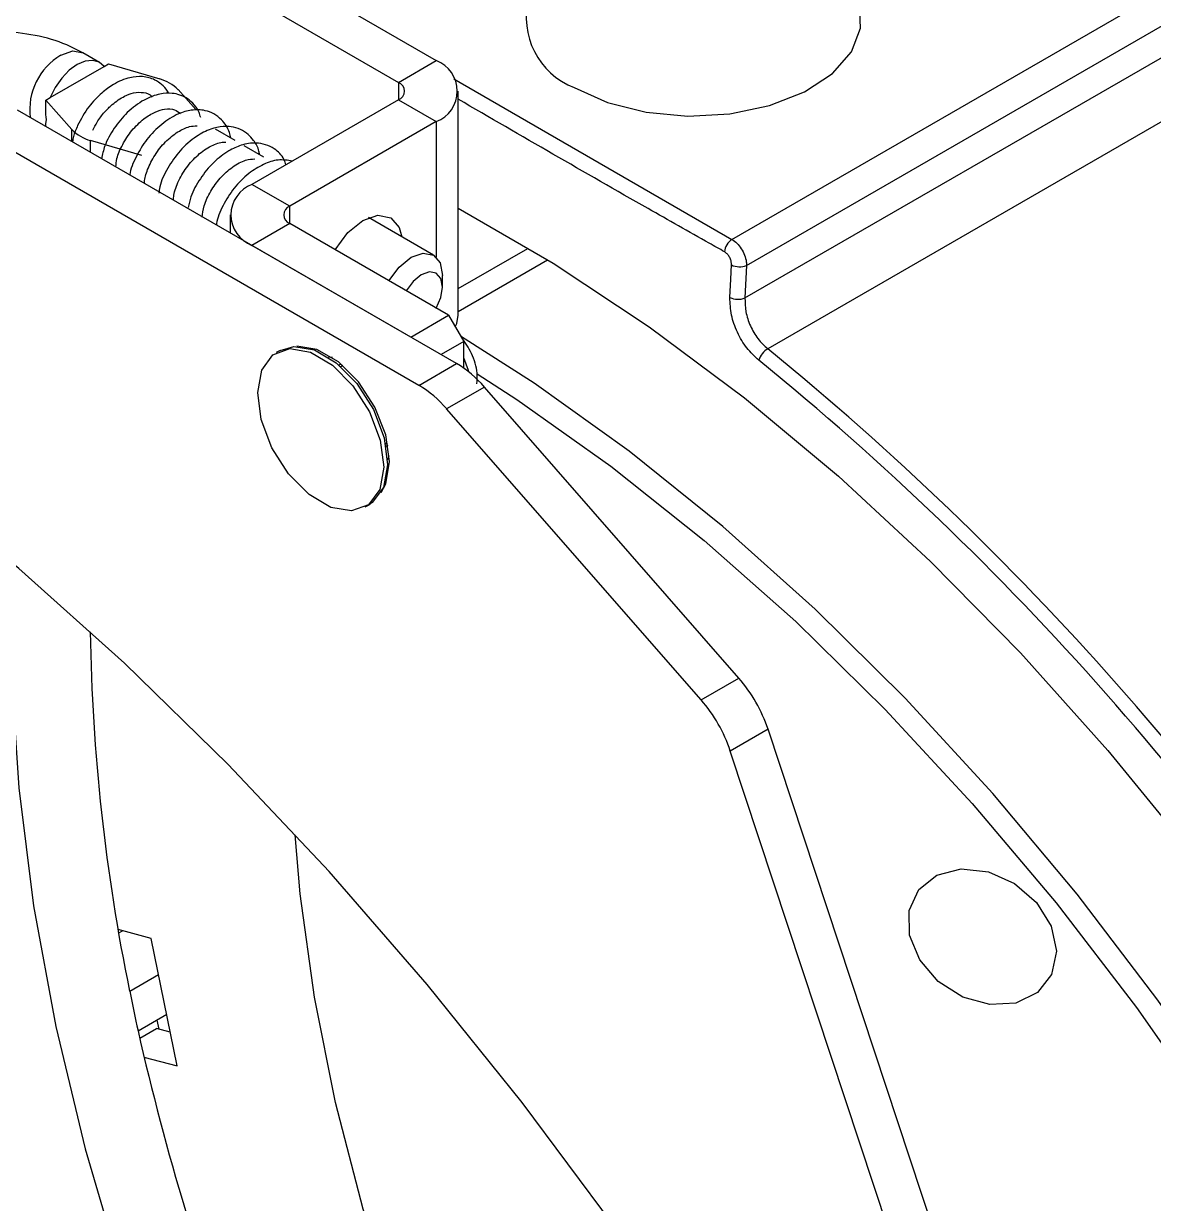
# Model space of a CAD drawing. Extents: x 16.7 to 113.1, y 4.5 to 84.5.
# Drawn here: x 75.951 to 77.536, y 64.513 to 66.168 of the extents above; entities that cross this region are included whole.
import ezdxf

# ---------------------------------------------------------------- set-up
doc = ezdxf.new("R2010")
doc.units = 0
doc.header["$MEASUREMENT"] = 0
doc.layers.add('OBJECT', color=7, linetype='CONTINUOUS')

msp = doc.modelspace()

# ---------------------------------------------------------------- linework, layer by layer
at = {"layer": 'OBJECT'}
for p, q in [((76.9448, 65.8654), (80.0736, 67.6717)), ((76.9652, 65.8289), (80.0049, 67.5837)), ((76.963, 65.7833), (79.9424, 67.5032)), ((79.9781, 67.4342), (76.9949, 65.712)), ((75.3915, 66.7736), (76.53, 66.1164)), ((75.3385, 66.743), (76.4769, 66.0858)), ((76.0575, 66.1139), (76.0345, 66.1271)), ((76.4769, 66.0858), (76.53, 66.1164)), ((75.9885, 66.0645), (76.064, 66.1081)), ((76.064, 66.1081), (76.0705, 66.1118)), ((76.0705, 66.1118), (76.1421, 66.0906)), ((76.4769, 66.0858), (76.4769, 66.0613)), ((76.5545, 66.0907), (76.9448, 65.8654)), ((75.9824, 66.061), (75.9885, 66.0645)), ((76.168, 66.0756), (76.1927, 66.0479)), ((76.5607, 65.7592), (76.5607, 66.0735)), ((76.0187, 66.0196), (75.9824, 66.061)), ((75.9824, 66.0409), (75.9824, 66.061)), ((76.4769, 66.0613), (76.2715, 65.9427)), ((76.4769, 66.0613), (76.53, 66.0307)), ((76.5586, 65.6913), (75.9427, 66.0468)), ((76.5056, 65.6607), (75.8898, 66.0162)), ((75.9824, 66.0239), (75.9824, 66.028)), ((76.0187, 66.0029), (76.0187, 66.0196)), ((76.2478, 66.004), (76.2202, 66.02)), ((76.53, 66.0307), (76.3246, 65.9121)), ((76.53, 66.0307), (76.53, 65.8405)), ((76.1168, 65.9834), (76.0451, 66.0044)), ((76.0451, 65.9877), (76.0451, 66.0044)), ((76.2882, 65.9807), (76.2606, 65.9966)), ((76.3246, 65.9121), (76.2715, 65.9427)), ((76.2408, 65.8998), (76.2408, 65.8747)), ((76.3246, 65.8876), (76.3246, 65.9121)), ((76.3246, 65.8876), (76.2715, 65.857)), ((76.5473, 65.759), (76.3246, 65.8876)), ((76.526, 65.8434), (76.435, 65.896)), ((76.4943, 65.7284), (76.2715, 65.857)), ((76.5607, 65.7966), (76.6584, 65.8529)), ((76.6861, 65.8363), (76.5607, 65.7639)), ((76.9652, 65.8289), (76.963, 65.7833)), ((76.5389, 65.7985), (76.5389, 65.8148)), ((76.4943, 65.7284), (76.5473, 65.759)), ((76.5473, 65.759), (76.5685, 65.7223)), ((76.5685, 65.7223), (76.5367, 65.7039)), ((76.5685, 65.6849), (76.5685, 65.7223)), ((76.3109, 65.7097), (76.3055, 65.7066)), ((76.3935, 65.6892), (76.3959, 65.6911)), ((76.3991, 65.6884), (76.3962, 65.6868)), ((76.5056, 65.6607), (76.5586, 65.6913)), ((76.5975, 65.6583), (76.5446, 65.6277)), ((76.9544, 65.2499), (76.5975, 65.6583)), ((76.9014, 65.2193), (76.5446, 65.6277)), ((76.4587, 65.5785), (76.4616, 65.5802)), ((76.4623, 65.5761), (76.4594, 65.5749)), ((76.4305, 65.4901), (76.4358, 65.4932)), ((76.9014, 65.2193), (76.9544, 65.2499)), ((76.9954, 65.1782), (76.9424, 65.1476)), ((77.3222, 64.1894), (76.9954, 65.1782)), ((77.2692, 64.1588), (76.9424, 65.1476)), ((76.1301, 64.8847), (76.0838, 64.8971)), ((76.0846, 64.8924), (76.0899, 64.8954)), ((76.1667, 64.7058), (76.1301, 64.8847)), ((76.1, 64.8105), (76.1405, 64.8339)), ((76.1117, 64.755), (76.1519, 64.7782)), ((76.114, 64.7446), (76.1375, 64.7582)), ((76.157, 64.753), (76.1375, 64.7582)), ((76.138, 64.7702), (76.141, 64.7573)), ((76.12, 64.7183), (76.1667, 64.7058))]:
    msp.add_line(p, q, dxfattribs=at)
at = {"layer": 'OBJECT', "flags": 128}
for points in [[(76.7235, 66.0784), (76.7702, 66.0575), (76.8245, 66.0439), (76.883, 66.0386), (76.9418, 66.0418), (76.9975, 66.0533), (77.0464, 66.0725), (77.0856, 66.0981), (77.1124, 66.1286), (77.1253, 66.1619), (77.1235, 66.196), (77.1209, 66.204)], [(76.064, 66.1081), (76.057, 66.1142), (76.0479, 66.1167), (76.0375, 66.1156), (76.0263, 66.1108), (76.0151, 66.1027), (76.0046, 66.0917), (75.9956, 66.0787), (75.9885, 66.0645)], [(76.0033, 66.1241), (76.0202, 66.1299), (76.0346, 66.1271), (76.0346, 66.1271)], [(76.3881, 65.8509), (76.406, 65.875), (76.4271, 65.8921), (76.4482, 65.8994), (76.4661, 65.8959), (76.478, 65.8822), (76.4817, 65.869)], [(76.5607, 65.9092), (76.6942, 65.8321), (76.8288, 65.743), (76.9624, 65.6432), (77.0942, 65.5332), (77.2235, 65.4137), (77.3497, 65.2852), (77.4719, 65.1485), (77.5897, 65.0043), (77.7024, 64.8533), (77.8093, 64.6963)], [(76.4635, 65.8074), (76.4778, 65.8267), (76.4947, 65.8404)], [(76.4947, 65.8404), (76.5117, 65.8462), (76.526, 65.8434), (76.5356, 65.8324), (76.5389, 65.8148)], [(76.5089, 65.8159), (76.4974, 65.8066), (76.4876, 65.7934)], [(76.53, 65.7686), (76.5301, 65.7689), (76.5366, 65.7839), (76.5389, 65.7985), (76.5366, 65.8105), (76.5301, 65.818), (76.5204, 65.8199), (76.5089, 65.8159)], [(76.9419, 65.7839), (76.9432, 65.8097), (76.9442, 65.8296)], [(76.5567, 65.7426), (76.5587, 65.7473), (76.5607, 65.7592)], [(77.4914, 63.1495), (77.4899, 63.1534), (77.411, 63.3512), (77.3238, 63.5477), (77.2288, 63.742), (77.1263, 63.9334), (77.0168, 64.1211), (76.9007, 64.3044), (76.7784, 64.4825), (76.6504, 64.6546), (76.5173, 64.8202), (76.3796, 64.9785), (76.2379, 65.1289), (76.0927, 65.2708), (75.9445, 65.4036), (75.7941, 65.5268), (75.642, 65.6398), (75.5242, 65.7196)], [(78.2429, 63.2897), (78.1988, 63.4615), (78.1454, 63.6345), (78.083, 63.8077), (78.012, 63.9801), (77.9326, 64.1508), (77.8455, 64.3189), (77.751, 64.4835), (77.6497, 64.6435), (77.5421, 64.7982), (77.4288, 64.9467), (77.3106, 65.0881), (77.1879, 65.2217), (77.0615, 65.3467), (76.9322, 65.4625), (76.8005, 65.5683), (76.6673, 65.6637), (76.5654, 65.7289)], [(76.2796, 65.6506), (76.2853, 65.6822), (76.301, 65.7036), (76.3248, 65.7123), (76.3537, 65.7073), (76.3844, 65.6891), (76.4132, 65.66), (76.4364, 65.6235), (76.4514, 65.5839), (76.4564, 65.546), (76.4507, 65.5145), (76.435, 65.4931), (76.4113, 65.4844), (76.3823, 65.4894), (76.3516, 65.5075), (76.3229, 65.5366), (76.2996, 65.5732), (76.2846, 65.6128), (76.2796, 65.6506)], [(76.3109, 65.7097), (76.3301, 65.7154), (76.3591, 65.7104), (76.3898, 65.6922), (76.4185, 65.6631), (76.4418, 65.6266), (76.4568, 65.587), (76.4617, 65.5491), (76.456, 65.5176), (76.4403, 65.4962), (76.4358, 65.4932)], [(76.4643, 65.5539), (76.4591, 65.5911), (76.444, 65.6299), (76.421, 65.6655), (76.3927, 65.6937), (76.3626, 65.7111), (76.3343, 65.7155), (76.3343, 65.7155)], [(76.3843, 65.6998), (76.3825, 65.7), (76.3787, 65.7002)], [(76.5756, 65.6795), (76.5751, 65.6815), (76.5685, 65.6991)], [(76.5872, 65.6767), (76.6429, 65.6407), (76.7751, 65.5472), (76.9058, 65.4432), (77.0343, 65.3292), (77.1599, 65.206), (77.2819, 65.0741), (77.3995, 64.9345), (77.5121, 64.7877), (77.6192, 64.6347), (77.72, 64.4762), (77.8141, 64.3133), (77.9009, 64.1467), (77.9799, 63.9775), (78.0507, 63.8066), (78.1128, 63.6348), (78.166, 63.4633), (78.21, 63.2929)], [(76.4526, 65.5105), (76.4591, 65.5227), (76.4643, 65.5539)], [(76.4616, 65.5566), (76.4633, 65.56), (76.464, 65.5617)], [(75.9339, 65.4127), (75.9339, 65.2572), (75.9444, 65.0962), (75.9652, 64.9306), (75.9963, 64.7613), (76.0375, 64.5896), (76.0885, 64.4162), (76.149, 64.2424), (76.2187, 64.0692), (76.2972, 63.8976), (76.3839, 63.7286)], [(77.4914, 62.9117), (77.474, 62.925), (77.3596, 63.0195), (77.2477, 63.1237), (77.1391, 63.2368), (77.0345, 63.358), (76.9349, 63.4864), (76.8408, 63.6211), (76.7529, 63.7611), (76.6719, 63.9054), (76.5984, 64.053), (76.5329, 64.2028), (76.4758, 64.3538), (76.4276, 64.5048), (76.3886, 64.6547), (76.3591, 64.8025), (76.3393, 64.9472), (76.3323, 65.0301)], [(77.3719, 64.9351), (77.3924, 64.9019), (77.3998, 64.8668), (77.3932, 64.8343), (77.3734, 64.809), (77.3432, 64.7941), (77.3065, 64.7918), (77.2685, 64.8023), (77.2341, 64.8243), (77.2081, 64.8546), (77.1939, 64.8894), (77.1935, 64.9238), (77.2069, 64.9532), (77.2323, 64.9736), (77.2664, 64.9824), (77.3044, 64.9782), (77.3412, 64.9617), (77.3719, 64.9351)]]:
    msp.add_lwpolyline(points, dxfattribs=at)
at = {"layer": 'OBJECT'}
for centre, radius, start, end in [((76.7618, 66.1767), 0.1055, 165.0224, 248.7188), ((76.0496, 66.0469), 0.0899, 120.9716, 186.5641), ((76.5137, 66.0735), 0.0458, 290.7832, 69.2165), ((76.1281, 66.0364), 0.0559, 44.4546, 75.5508), ((76.4723, 66.0735), 0.0131, 290.7817, 69.2183), ((76.0588, 66.0585), 0.0559, 224.1523, 255.8531), ((76.2878, 65.8998), 0.0458, 110.7837, 249.2166), ((76.3292, 65.8998), 0.0131, 110.7845, 249.2155), ((76.9578, 65.8458), 0.0236, 123.557, 174.4829), ((76.9554, 65.8527), 0.0257, 244.0469, 292.2861), ((76.9532, 65.8071), 0.0257, 244.0581, 292.2876), ((77.0099, 65.6877), 0.0286, 121.6795, 163.1756), ((74.3903, 62.5103), 4.1273, 32.0168, 50.8709), ((76.4777, 65.5561), 0.1575, 40.4554, 59.1088), ((74.3911, 62.5105), 4.1064, 32.0168, 50.8709), ((76.4248, 65.5256), 0.1575, 40.4554, 59.1088), ((78.7246, 65.3527), 2.6801, 180.8061, 191.6704), ((76.7945, 65.111), 0.2118, 18.4918, 40.9837), ((76.7416, 65.0804), 0.2118, 18.4918, 40.9837), ((79.6608, 65.4811), 3.9721, 188.9776, 226.6892), ((79.6144, 65.4548), 3.8479, 189.2261, 226.5261), ((79.189, 65.433), 3.1511, 191.3938, 192.4261), ((79.5, 65.3867), 3.9891, 189.0498, 222.3022), ((79.7862, 65.5913), 3.7685, 192.8219, 208.6615), ((79.4376, 65.3527), 3.8479, 189.2261, 226.5261)]:
    msp.add_arc(centre, radius, start, end, dxfattribs=at)
msp.add_ellipse((75.8925, 66.137), major_axis=(-0.0869, 0.1136), ratio=0.226147, start_param=3.302356, end_param=3.555507, dxfattribs=at)
for points, knots in [([(76.0345, 66.1271), (76.027, 66.1311), (76.0065, 66.1418), (75.9678, 66.1529), (75.9197, 66.1581), (75.8709, 66.1545), (75.8285, 66.144), (75.8052, 66.1322), (75.7953, 66.1271)], [0, 0, 0, 0, 0.107646, 0.294559, 0.481468, 0.669084, 0.859815, 1, 1, 1, 1]), ([(76.1545, 66.0701), (76.154, 66.0713), (76.152, 66.0765), (76.1451, 66.083), (76.1338, 66.0908), (76.1184, 66.0948), (76.0985, 66.0931), (76.0789, 66.0848), (76.0593, 66.0704), (76.041, 66.0509), (76.0282, 66.029), (76.0214, 66.0121), (76.0201, 66.0048), (76.0197, 66.0023)], [0, 0, 0, 0, 0.022012, 0.095148, 0.162313, 0.268954, 0.371838, 0.504839, 0.604033, 0.727195, 0.873191, 0.957104, 1, 1, 1, 1]), ([(76.0485, 66.0187), (76.0503, 66.0225), (76.0546, 66.0313), (76.0641, 66.0437), (76.0771, 66.0567), (76.0913, 66.0663), (76.1069, 66.0722), (76.1207, 66.0719), (76.1281, 66.0697), (76.1312, 66.0654), (76.1314, 66.0652)], [0, 0, 0, 0, 0.099485, 0.230791, 0.343295, 0.512522, 0.636503, 0.79805, 0.991782, 1, 1, 1, 1]), ([(76.1996, 66.0366), (76.1989, 66.039), (76.1971, 66.0455), (76.1906, 66.0547), (76.1787, 66.0657), (76.1616, 66.0714), (76.1408, 66.0701), (76.1192, 66.0618), (76.0964, 66.0448), (76.0775, 66.0217), (76.0646, 65.9986), (76.0618, 65.9846), (76.0606, 65.9787)], [0, 0, 0, 0, 0.0381789, 0.1052101, 0.1824077, 0.3079768, 0.4000977, 0.5201989, 0.6554961, 0.7806384, 0.907497, 1, 1, 1, 1]), ([(76.0806, 65.9672), (76.0809, 65.9709), (76.0816, 65.9801), (76.0894, 65.9987), (76.1025, 66.0187), (76.1189, 66.0347), (76.1352, 66.0447), (76.1507, 66.0494), (76.1629, 66.0485), (76.1686, 66.0442), (76.1712, 66.0423)], [0, 0, 0, 0, 0.096777, 0.237657, 0.378053, 0.519166, 0.64102, 0.74794, 0.885888, 1, 1, 1, 1]), ([(76.2418, 66.0075), (76.2412, 66.0102), (76.2391, 66.0202), (76.2309, 66.0323), (76.2184, 66.042), (76.2041, 66.0474), (76.187, 66.0478), (76.1663, 66.0417), (76.1444, 66.028), (76.1235, 66.0066), (76.1087, 65.9818), (76.1006, 65.9639), (76.1003, 65.956), (76.1003, 65.9558)], [0, 0, 0, 0, 0.040849, 0.153437, 0.227072, 0.296964, 0.401116, 0.495757, 0.622946, 0.750543, 0.870171, 0.997502, 1, 1, 1, 1]), ([(76.9343, 65.8481), (76.9272, 65.8521), (76.8914, 65.8722), (76.766, 65.9431), (76.6492, 66.0108), (76.5607, 66.0622)], [0, 0, 0, 0, 0.0569867, 0.2849339, 1, 1, 1, 1]), ([(76.1208, 65.944), (76.1208, 65.9447), (76.1207, 65.9499), (76.1247, 65.964), (76.1346, 65.9838), (76.1497, 66.003), (76.1669, 66.0167), (76.1829, 66.0245), (76.191, 66.0247), (76.1945, 66.0248)], [0, 0, 0, 0, 0.027425, 0.191678, 0.371549, 0.548562, 0.722601, 0.880674, 1, 1, 1, 1]), ([(76.2822, 65.9842), (76.2819, 65.9859), (76.2808, 65.9936), (76.275, 66.0032), (76.2661, 66.0135), (76.2555, 66.0204), (76.2433, 66.0239), (76.2292, 66.0242), (76.2127, 66.0206), (76.1919, 66.0099), (76.1701, 65.9909), (76.1527, 65.9657), (76.1423, 65.9443), (76.1414, 65.9332), (76.1411, 65.9302)], [0, 0, 0, 0, 0.024304, 0.113432, 0.172641, 0.242778, 0.314602, 0.374649, 0.462752, 0.568688, 0.700075, 0.825241, 0.952853, 1, 1, 1, 1]), ([(76.1615, 65.9205), (76.1615, 65.9228), (76.1617, 65.9306), (76.1681, 65.948), (76.1807, 65.9688), (76.1979, 65.9869), (76.2163, 65.9984), (76.2296, 66.0026), (76.2344, 66.0018), (76.235, 66.0017)], [0, 0, 0, 0, 0.07961, 0.26544, 0.447166, 0.627595, 0.810755, 0.978477, 1, 1, 1, 1]), ([(76.3192, 65.9702), (76.3184, 65.9728), (76.3152, 65.982), (76.305, 65.9919), (76.2909, 65.999), (76.2751, 66.0016), (76.2573, 65.9988), (76.2372, 65.9895), (76.2168, 65.9738), (76.1983, 65.9511), (76.1858, 65.9284), (76.1831, 65.9152), (76.182, 65.9101)], [0, 0, 0, 0, 0.043661, 0.159015, 0.237613, 0.315674, 0.430315, 0.527135, 0.65299, 0.785251, 0.918601, 1, 1, 1, 1]), ([(76.2016, 65.8965), (76.2022, 65.9017), (76.2035, 65.9127), (76.2128, 65.9327), (76.2267, 65.9522), (76.2441, 65.9678), (76.2616, 65.9774), (76.2714, 65.9782), (76.2756, 65.9785)], [0, 0, 0, 0, 0.16152, 0.341032, 0.508351, 0.685117, 0.863345, 1, 1, 1, 1]), ([(76.3281, 65.9753), (76.3215, 65.9764), (76.3083, 65.9784), (76.2873, 65.9714), (76.266, 65.9582), (76.2457, 65.9379), (76.2304, 65.9131), (76.2223, 65.8945), (76.2216, 65.8858), (76.2215, 65.8848)], [0, 0, 0, 0, 0.149807, 0.297927, 0.454855, 0.629947, 0.80405, 0.978512, 1, 1, 1, 1]), ([(76.9448, 65.8654), (76.9471, 65.8638), (76.9519, 65.8605), (76.9582, 65.8526), (76.9628, 65.8435), (76.965, 65.8352), (76.9651, 65.8306), (76.9652, 65.8289)], [0, 0, 0, 0, 0.218059, 0.436117, 0.654231, 0.872516, 1, 1, 1, 1]), ([(76.9442, 65.8296), (76.9441, 65.8311), (76.944, 65.8341), (76.9424, 65.839), (76.9398, 65.8434), (76.9369, 65.8464), (76.935, 65.8476), (76.9343, 65.8481)], [0, 0, 0, 0, 0.219082, 0.438182, 0.656825, 0.874764, 1, 1, 1, 1]), ([(76.9825, 65.6959), (76.9767, 65.7013), (76.965, 65.7122), (76.9517, 65.7349), (76.9428, 65.7599), (76.9422, 65.7758), (76.9419, 65.7839)], [0, 0, 0, 0, 0.24726, 0.494506, 0.742148, 1, 1, 1, 1]), ([(76.963, 65.7833), (76.9631, 65.7769), (76.9633, 65.7642), (76.97, 65.744), (76.9806, 65.7253), (76.9901, 65.7164), (76.9949, 65.712)], [0, 0, 0, 0, 0.249667, 0.499371, 0.748128, 1, 1, 1, 1]), ([(76.587, 65.663), (76.5873, 65.6679), (76.5881, 65.6817), (76.581, 65.7053), (76.5704, 65.721), (76.5654, 65.7285)], [0, 0, 0, 0, 0.223747, 0.627746, 1, 1, 1, 1])]:
    msp.add_open_spline(points, degree=3, knots=knots, dxfattribs=at)

doc.saveas('drawing.dxf')
